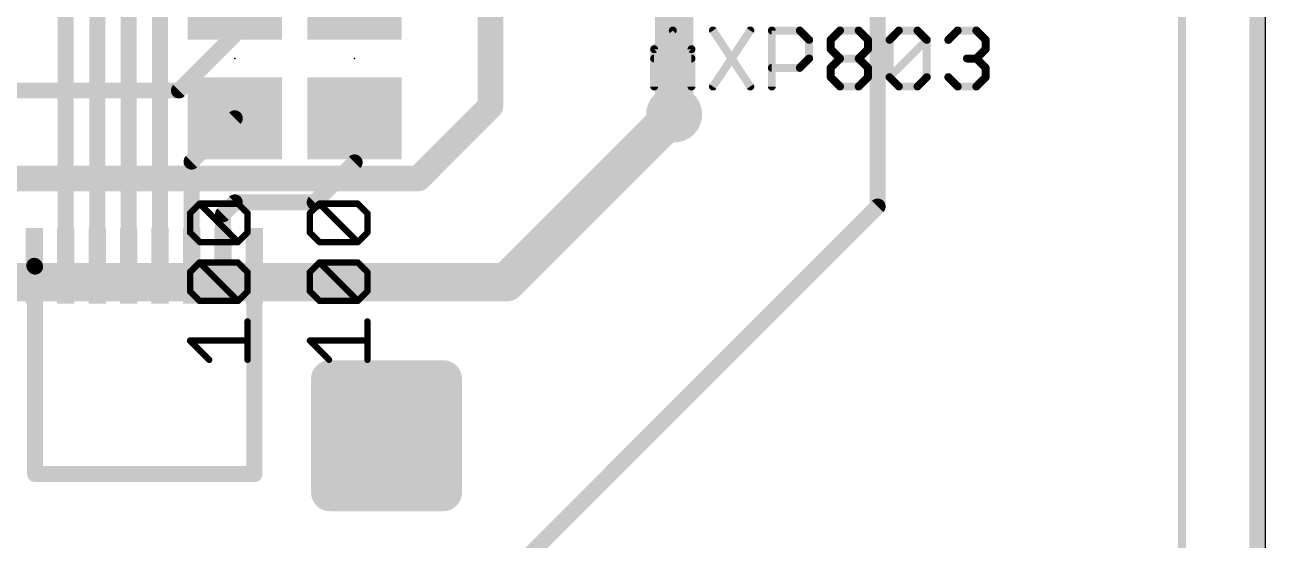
# Model space of a CAD drawing. Extents: x 0 to 56.8, y -6.3 to 91.2.
# Drawn here: x 36.79 to 56.52, y 26.76 to 34.95 of the extents above; entities that cross this region are included whole.
import ezdxf

# ---------------------------------------------------------------- set-up
doc = ezdxf.new("R2010")
doc.units = 0
for name, color, linetype in [('1', 12, 'CONTINUOUS'), ('16', 132, 'CONTINUOUS'), ('18', 110, 'CONTINUOUS'), ('20', 4, 'CONTINUOUS'), ('22', 6, 'CONTINUOUS'), ('23', 53, 'CONTINUOUS'), ('27', 253, 'CONTINUOUS')]:
    doc.layers.add(name, color=color, linetype=linetype)

# ---------------------------------------------------------------- blocks, each defined once
blk = doc.blocks.new('RECT')
blk.add_solid([(-0.5, -0.5), (0.5, -0.5), (-0.5, 0.5), (0.5, 0.5)])
blk = doc.blocks.new('RECT384000X384000R25')
at = {"const_width": 0.3}
blk.add_lwpolyline([(1.05, -0.9), (1.05, 0.9, 0.4142), (0.9, 1.05), (-0.9, 1.05, 0.4142), (-1.05, 0.9), (-1.05, -0.9, 0.4142), (-0.9, -1.05), (0.9, -1.05, 0.4142)], format="xyb", close=True, dxfattribs=at)
blk.add_solid([(-0.9254, -0.9254), (0.9254, -0.9254), (-0.9254, 0.9254), (0.9254, 0.9254)])
blk = doc.blocks.new('ROUNDV')
at = {"const_width": 0.5}
blk.add_lwpolyline([(0, -0.25, 1), (0, 0.25, 1), (0, -0.25)], format="xyb", dxfattribs=at)

msp = doc.modelspace()

# ---------------------------------------------------------------- linework, layer by layer
at = {"layer": '1'}
for points, const_width in [([(56.388, 85.09), (56.388, 0)], 0.254), ([(37.444, 37.105), (37.444, 31.123)], 0.254), ([(47.117, 33.528), (47.117, 36.83)], 0.6096), ([(37.944, 36.801), (37.944, 31.123)], 0.254), ([(38.444, 36.539), (38.444, 31.123)], 0.254), ([(38.944, 36.277), (38.944, 31.123)], 0.254), ([(50.353, 32.065), (50.353, 35.857)], 0.254), ([(39.444, 32.779), (40.132, 33.467)], 0.254), ([(42.037, 32.766), (42.037, 33.467)], 0.254), ([(39.444, 31.123), (39.444, 32.779)], 0.254), ([(41.402, 32.131), (42.037, 32.766)], 0.254), ([(39.944, 31.943), (40.132, 32.131)], 0.254), ([(40.132, 32.131), (41.402, 32.131)], 0.254), ([(50.353, 32.065), (43.688, 25.4)], 0.254), ([(39.944, 31.123), (39.944, 31.943)], 0.254), ([(36.944, 31.123), (36.957, 31.11)], 0.254), ([(36.957, 31.11), (36.957, 29.869)], 0.254), ([(40.444, 31.123), (40.444, 27.813)], 0.254), ([(36.957, 29.591), (36.957, 29.869)], 0.254), ([(36.957, 27.813), (36.957, 29.591)], 0.254), ([(40.444, 27.813), (36.957, 27.813)], 0.254)]:
    msp.add_lwpolyline(points, dxfattribs=dict(at, const_width=const_width))
for points, const_width in [([(40.1769, 33.4221, 1), (40.0871, 33.5119)], 0.127), ([(42.1005, 33.467, 1), (41.9735, 33.467)], 0.127), ([(46.9646, 33.528, 1), (47.2694, 33.528)], 0.3048), ([(39.5075, 32.779, 1), (39.3805, 32.779)], 0.127), ([(39.3991, 32.8239, 1), (39.4889, 32.7341)], 0.127), ([(41.9735, 32.766, 1), (42.1005, 32.766)], 0.127), ([(42.0819, 32.7211, 1), (41.9921, 32.8109)], 0.127), ([(40.132, 32.1945, 1), (40.132, 32.0675)], 0.127), ([(40.1769, 32.0861, 1), (40.0871, 32.1759)], 0.127), ([(41.3571, 32.1759, 1), (41.4469, 32.0861)], 0.127), ([(41.402, 32.0675, 1), (41.402, 32.1945)], 0.127), ([(50.3979, 32.0201, 1), (50.3081, 32.1099)], 0.127), ([(40.0075, 31.943, 1), (39.8805, 31.943)], 0.127), ([(39.8991, 31.9879, 1), (39.9889, 31.8981)], 0.127), ([(50.2895, 32.065, 1), (50.4165, 32.065)], 0.127), ([(36.9889, 31.1679, 1), (36.8991, 31.0781)], 0.127), ([(37.0205, 31.11, 1), (36.8935, 31.11)], 0.127), ([(36.9121, 31.0651, 1), (37.0019, 31.1549)], 0.127), ([(37.3805, 31.123, 1), (37.5075, 31.123)], 0.127), ([(37.8805, 31.123, 1), (38.0075, 31.123)], 0.127), ([(38.3805, 31.123, 1), (38.5075, 31.123)], 0.127), ([(38.8805, 31.123, 1), (39.0075, 31.123)], 0.127), ([(39.3805, 31.123, 1), (39.5075, 31.123)], 0.127), ([(39.8805, 31.123, 1), (40.0075, 31.123)], 0.127), ([(40.5075, 31.123, 1), (40.3805, 31.123)], 0.127), ([(37.0205, 29.869, 1), (36.8935, 29.869)], 0.127), ([(36.8935, 29.869, 1), (37.0205, 29.869)], 0.127), ([(37.0205, 29.591, 1), (36.8935, 29.591)], 0.127), ([(36.8935, 29.591, 1), (37.0205, 29.591)], 0.127), ([(36.957, 27.8765, 1), (36.957, 27.7495)], 0.127), ([(36.8935, 27.813, 1), (37.0205, 27.813)], 0.127), ([(40.3805, 27.813, 1), (40.5075, 27.813)], 0.127), ([(40.444, 27.7495, 1), (40.444, 27.8765)], 0.127)]:
    msp.add_lwpolyline(points, format="xyb", dxfattribs=dict(at, const_width=const_width))
at = {"layer": '16'}
for points, const_width in [([(56.388, 85.09), (56.388, 0)], 0.254), ([(39.243, 33.909), (43.434, 38.1)], 0.254), ([(44.196, 33.655), (44.196, 35.433)], 0.4064), ([(31.115, 33.909), (39.243, 33.909)], 0.254), ([(43.053, 32.512), (44.196, 33.655)], 0.4064), ([(47.117, 33.528), (44.45, 30.861)], 0.6096), ([(25.908, 32.512), (43.053, 32.512)], 0.4064), ([(35.687, 30.861), (44.45, 30.861)], 0.6096)]:
    msp.add_lwpolyline(points, dxfattribs=dict(at, const_width=const_width))
for points, const_width in [([(39.1981, 33.9539, 1), (39.2879, 33.8641)], 0.127), ([(39.243, 33.8455, 1), (39.243, 33.9725)], 0.127), ([(44.0944, 33.655, 1), (44.2976, 33.655)], 0.2032), ([(44.2678, 33.5832, 1), (44.1242, 33.7268)], 0.2032), ([(47.2248, 33.4202, 1), (47.0092, 33.6358)], 0.3048), ([(42.9812, 32.5838, 1), (43.1248, 32.4402)], 0.2032), ([(43.053, 32.4104, 1), (43.053, 32.6136)], 0.2032), ([(44.45, 30.7086, 1), (44.45, 31.0134)], 0.3048), ([(44.3422, 30.9688, 1), (44.5578, 30.7532)], 0.3048)]:
    msp.add_lwpolyline(points, format="xyb", dxfattribs=dict(at, const_width=const_width))
at = {"layer": '20'}
msp.add_line((56.515, 88.646), (56.515, -3.81), dxfattribs=at)
at = {"layer": '22', "const_width": 0.127}
msp.add_lwpolyline([(55.194, 0.513), (55.194, 78.513)], dxfattribs=at)
at = {"layer": '23'}
for p in [(40.132, 34.417), (42.037, 34.417)]:
    msp.add_point(p, dxfattribs=at)
at = {"layer": '27'}
for points, const_width in [([(46.7995, 34.5657), (47.0961, 34.8623)], 0.127), ([(47.0961, 34.8623), (47.3927, 34.5657)], 0.127), ([(47.735, 34.8623), (48.3282, 33.9725)], 0.127), ([(48.3282, 34.8623), (47.735, 33.9725)], 0.127), ([(48.6705, 33.9725), (48.6705, 34.8623)], 0.127), ([(48.6705, 34.8623), (49.1154, 34.8623)], 0.127), ([(49.1154, 34.8623), (49.2637, 34.714)], 0.127), ([(49.6061, 34.714), (49.7543, 34.8623)], 0.127), ([(49.7543, 34.8623), (50.0509, 34.8623)], 0.127), ([(50.0509, 34.8623), (50.1992, 34.714)], 0.127), ([(50.5416, 34.714), (50.6899, 34.8623)], 0.127), ([(50.6899, 34.8623), (50.9865, 34.8623)], 0.127), ([(50.9865, 34.8623), (51.1347, 34.714)], 0.127), ([(51.4771, 34.714), (51.6254, 34.8623)], 0.127), ([(51.6254, 34.8623), (51.922, 34.8623)], 0.127), ([(51.922, 34.8623), (52.0703, 34.714)], 0.127), ([(49.2637, 34.714), (49.2637, 34.4174)], 0.127), ([(49.6061, 34.5657), (49.6061, 34.714)], 0.127), ([(50.1992, 34.714), (50.1992, 34.5657)], 0.127), ([(50.5416, 34.1208), (50.5416, 34.714)], 0.127), ([(50.5416, 34.1208), (51.1347, 34.714)], 0.127), ([(51.1347, 34.714), (51.1347, 34.1208)], 0.127), ([(52.0703, 34.714), (52.0703, 34.5657)], 0.127), ([(46.7995, 33.9725), (46.7995, 34.5657)], 0.127), ([(47.3927, 34.5657), (47.3927, 33.9725)], 0.127), ([(49.7543, 34.4174), (49.6061, 34.5657)], 0.127), ([(50.1992, 34.5657), (50.0509, 34.4174)], 0.127), ([(52.0703, 34.5657), (51.922, 34.4174)], 0.127), ([(46.7995, 34.4174), (47.3927, 34.4174)], 0.127), ([(49.1154, 34.2691), (48.6705, 34.2691)], 0.127), ([(49.2637, 34.4174), (49.1154, 34.2691)], 0.127), ([(49.6061, 34.2691), (49.7543, 34.4174)], 0.127), ([(49.6061, 34.1208), (49.6061, 34.2691)], 0.127), ([(49.7543, 34.4174), (50.0509, 34.4174)], 0.127), ([(50.0509, 34.4174), (50.1992, 34.2691)], 0.127), ([(50.1992, 34.2691), (50.1992, 34.1208)], 0.127), ([(51.922, 34.4174), (51.7737, 34.4174)], 0.127), ([(51.922, 34.4174), (52.0703, 34.2691)], 0.127), ([(52.0703, 34.2691), (52.0703, 34.1208)], 0.127), ([(49.7543, 33.9725), (49.6061, 34.1208)], 0.127), ([(50.1992, 34.1208), (50.0509, 33.9725)], 0.127), ([(50.6899, 33.9725), (50.5416, 34.1208)], 0.127), ([(51.1347, 34.1208), (50.9865, 33.9725)], 0.127), ([(51.6254, 33.9725), (51.4771, 34.1208)], 0.127), ([(52.0703, 34.1208), (51.922, 33.9725)], 0.127), ([(50.0509, 33.9725), (49.7543, 33.9725)], 0.127), ([(50.9865, 33.9725), (50.6899, 33.9725)], 0.127), ([(51.922, 33.9725), (51.6254, 33.9725)], 0.127), ([(39.42, 31.9579), (39.5725, 32.1104)], 0.1016), ([(39.5725, 32.1104), (40.1827, 32.1104)], 0.1016), ([(40.1827, 31.5003), (39.5725, 32.1104)], 0.1016), ([(40.1827, 32.1104), (40.3352, 31.9579)], 0.1016), ([(41.325, 31.9579), (41.4776, 32.1104)], 0.1016), ([(41.4776, 32.1104), (42.0877, 32.1104)], 0.1016), ([(42.0877, 31.5003), (41.4776, 32.1104)], 0.1016), ([(42.0877, 32.1104), (42.2402, 31.9579)], 0.1016), ([(39.42, 31.6528), (39.42, 31.9579)], 0.1016), ([(40.3352, 31.9579), (40.3352, 31.6528)], 0.1016), ([(41.325, 31.6528), (41.325, 31.9579)], 0.1016), ([(42.2402, 31.9579), (42.2402, 31.6528)], 0.1016), ([(39.5725, 31.5003), (39.42, 31.6528)], 0.1016), ([(40.3352, 31.6528), (40.1827, 31.5003)], 0.1016), ([(41.4776, 31.5003), (41.325, 31.6528)], 0.1016), ([(42.2402, 31.6528), (42.0877, 31.5003)], 0.1016), ([(40.1827, 31.5003), (39.5725, 31.5003)], 0.1016), ([(42.0877, 31.5003), (41.4776, 31.5003)], 0.1016), ([(39.42, 31.0224), (39.5725, 31.1749)], 0.1016), ([(39.5725, 31.1749), (40.1827, 31.1749)], 0.1016), ([(40.1827, 30.5648), (39.5725, 31.1749)], 0.1016), ([(40.1827, 31.1749), (40.3352, 31.0224)], 0.1016), ([(41.325, 31.0224), (41.4776, 31.1749)], 0.1016), ([(41.4776, 31.1749), (42.0877, 31.1749)], 0.1016), ([(42.0877, 30.5648), (41.4776, 31.1749)], 0.1016), ([(42.0877, 31.1749), (42.2402, 31.0224)], 0.1016), ([(39.42, 30.7173), (39.42, 31.0224)], 0.1016), ([(40.3352, 31.0224), (40.3352, 30.7173)], 0.1016), ([(41.325, 30.7173), (41.325, 31.0224)], 0.1016), ([(42.2402, 31.0224), (42.2402, 30.7173)], 0.1016), ([(39.5725, 30.5648), (39.42, 30.7173)], 0.1016), ([(40.3352, 30.7173), (40.1827, 30.5648)], 0.1016), ([(41.4776, 30.5648), (41.325, 30.7173)], 0.1016), ([(42.2402, 30.7173), (42.0877, 30.5648)], 0.1016), ([(40.1827, 30.5648), (39.5725, 30.5648)], 0.1016), ([(42.0877, 30.5648), (41.4776, 30.5648)], 0.1016), ([(40.3352, 29.6292), (40.3352, 30.2394)], 0.1016), ([(42.2402, 29.6292), (42.2402, 30.2394)], 0.1016), ([(39.7251, 29.6292), (39.42, 29.9343)], 0.1016), ([(39.42, 29.9343), (40.3352, 29.9343)], 0.1016), ([(41.6301, 29.6292), (41.325, 29.9343)], 0.1016), ([(41.325, 29.9343), (42.2402, 29.9343)], 0.1016)]:
    msp.add_lwpolyline(points, dxfattribs=dict(at, const_width=const_width))
for points, const_width in [([(47.1185, 34.8847, 1), (47.0736, 34.8398)], 0.0635), ([(47.1185, 34.8398, 1), (47.0736, 34.8847)], 0.0635), ([(47.7614, 34.8799, 1), (47.7086, 34.8446)], 0.0635), ([(48.3546, 34.8446, 1), (48.3018, 34.8799)], 0.0635), ([(48.6705, 34.894, 1), (48.6705, 34.8305)], 0.0635), ([(48.7023, 34.8623, 1), (48.6388, 34.8623)], 0.0635), ([(49.1379, 34.8847, 1), (49.093, 34.8398)], 0.0635), ([(49.1154, 34.8305, 1), (49.1154, 34.894)], 0.0635), ([(49.7543, 34.894, 1), (49.7543, 34.8305)], 0.0635), ([(49.7768, 34.8398, 1), (49.7319, 34.8847)], 0.0635), ([(50.0734, 34.8847, 1), (50.0285, 34.8398)], 0.0635), ([(50.0509, 34.8305, 1), (50.0509, 34.894)], 0.0635), ([(50.6899, 34.894, 1), (50.6899, 34.8305)], 0.0635), ([(50.7123, 34.8398, 1), (50.6674, 34.8847)], 0.0635), ([(51.0089, 34.8847, 1), (50.964, 34.8398)], 0.0635), ([(50.9865, 34.8305, 1), (50.9865, 34.894)], 0.0635), ([(51.6254, 34.894, 1), (51.6254, 34.8305)], 0.0635), ([(51.6478, 34.8398, 1), (51.6029, 34.8847)], 0.0635), ([(51.9444, 34.8847, 1), (51.8995, 34.8398)], 0.0635), ([(51.922, 34.8305, 1), (51.922, 34.894)], 0.0635), ([(49.2955, 34.714, 1), (49.232, 34.714)], 0.0635), ([(49.2413, 34.6915, 1), (49.2862, 34.7364)], 0.0635), ([(49.6378, 34.714, 1), (49.5743, 34.714)], 0.0635), ([(49.5836, 34.7364, 1), (49.6285, 34.6915)], 0.0635), ([(50.231, 34.714, 1), (50.1675, 34.714)], 0.0635), ([(50.1768, 34.6915, 1), (50.2217, 34.7364)], 0.0635), ([(50.5733, 34.714, 1), (50.5098, 34.714)], 0.0635), ([(50.5191, 34.7364, 1), (50.564, 34.6915)], 0.0635), ([(51.1665, 34.714, 1), (51.103, 34.714)], 0.0635), ([(51.1572, 34.6915, 1), (51.1123, 34.7364)], 0.0635), ([(51.1123, 34.6915, 1), (51.1572, 34.7364)], 0.0635), ([(51.4546, 34.7364, 1), (51.4995, 34.6915)], 0.0635), ([(52.102, 34.714, 1), (52.0385, 34.714)], 0.0635), ([(52.0478, 34.6915, 1), (52.0927, 34.7364)], 0.0635), ([(46.8313, 34.5657, 1), (46.7677, 34.5657)], 0.0635), ([(46.777, 34.5881, 1), (46.822, 34.5432)], 0.0635), ([(47.4244, 34.5657, 1), (47.3609, 34.5657)], 0.0635), ([(47.3702, 34.5432, 1), (47.4151, 34.5881)], 0.0635), ([(49.5743, 34.5657, 1), (49.6378, 34.5657)], 0.0635), ([(49.6285, 34.5881, 1), (49.5836, 34.5432)], 0.0635), ([(50.1675, 34.5657, 1), (50.231, 34.5657)], 0.0635), ([(50.2217, 34.5432, 1), (50.1768, 34.5881)], 0.0635), ([(52.0385, 34.5657, 1), (52.102, 34.5657)], 0.0635), ([(52.0927, 34.5432, 1), (52.0478, 34.5881)], 0.0635), ([(46.7995, 34.4491, 1), (46.7995, 34.3856)], 0.0635), ([(47.3927, 34.3856, 1), (47.3927, 34.4491)], 0.0635), ([(48.6705, 34.3008, 1), (48.6705, 34.2373)], 0.0635), ([(49.093, 34.2915, 1), (49.1379, 34.2466)], 0.0635), ([(49.1154, 34.2373, 1), (49.1154, 34.3008)], 0.0635), ([(49.232, 34.4174, 1), (49.2955, 34.4174)], 0.0635), ([(49.2862, 34.3949, 1), (49.2413, 34.4398)], 0.0635), ([(49.6378, 34.2691, 1), (49.5743, 34.2691)], 0.0635), ([(49.5836, 34.2915, 1), (49.6285, 34.2466)], 0.0635), ([(49.7543, 34.4491, 1), (49.7543, 34.3856)], 0.0635), ([(49.7768, 34.3949, 1), (49.7319, 34.4398)], 0.0635), ([(49.7319, 34.3949, 1), (49.7768, 34.4398)], 0.0635), ([(50.0734, 34.4398, 1), (50.0285, 34.3949)], 0.0635), ([(50.0285, 34.4398, 1), (50.0734, 34.3949)], 0.0635), ([(50.0509, 34.3856, 1), (50.0509, 34.4491)], 0.0635), ([(50.231, 34.2691, 1), (50.1675, 34.2691)], 0.0635), ([(50.1768, 34.2466, 1), (50.2217, 34.2915)], 0.0635), ([(51.7737, 34.4491, 1), (51.7737, 34.3856)], 0.0635), ([(51.9444, 34.4398, 1), (51.8995, 34.3949)], 0.0635), ([(51.8995, 34.4398, 1), (51.9444, 34.3949)], 0.0635), ([(51.922, 34.3856, 1), (51.922, 34.4491)], 0.0635), ([(52.102, 34.2691, 1), (52.0385, 34.2691)], 0.0635), ([(52.0478, 34.2466, 1), (52.0927, 34.2915)], 0.0635), ([(49.5743, 34.1208, 1), (49.6378, 34.1208)], 0.0635), ([(49.6285, 34.1432, 1), (49.5836, 34.0983)], 0.0635), ([(50.1675, 34.1208, 1), (50.231, 34.1208)], 0.0635), ([(50.2217, 34.0983, 1), (50.1768, 34.1432)], 0.0635), ([(50.5098, 34.1208, 1), (50.5733, 34.1208)], 0.0635), ([(50.564, 34.1432, 1), (50.5191, 34.0983)], 0.0635), ([(50.5191, 34.1432, 1), (50.564, 34.0983)], 0.0635), ([(51.103, 34.1208, 1), (51.1665, 34.1208)], 0.0635), ([(51.1572, 34.0983, 1), (51.1123, 34.1432)], 0.0635), ([(51.4995, 34.1432, 1), (51.4546, 34.0983)], 0.0635), ([(52.0385, 34.1208, 1), (52.102, 34.1208)], 0.0635), ([(52.0927, 34.0983, 1), (52.0478, 34.1432)], 0.0635), ([(46.7677, 33.9725, 1), (46.8313, 33.9725)], 0.0635), ([(47.3609, 33.9725, 1), (47.4244, 33.9725)], 0.0635), ([(47.7086, 33.9901, 1), (47.7614, 33.9549)], 0.0635), ([(48.3018, 33.9549, 1), (48.3546, 33.9901)], 0.0635), ([(48.6388, 33.9725, 1), (48.7023, 33.9725)], 0.0635), ([(49.7543, 34.0043, 1), (49.7543, 33.9408)], 0.0635), ([(49.7319, 33.95, 1), (49.7768, 33.995)], 0.0635), ([(50.0285, 33.995, 1), (50.0734, 33.95)], 0.0635), ([(50.0509, 33.9408, 1), (50.0509, 34.0043)], 0.0635), ([(50.6899, 34.0043, 1), (50.6899, 33.9408)], 0.0635), ([(50.6674, 33.95, 1), (50.7123, 33.995)], 0.0635), ([(50.964, 33.995, 1), (51.0089, 33.95)], 0.0635), ([(50.9865, 33.9408, 1), (50.9865, 34.0043)], 0.0635), ([(51.6254, 34.0043, 1), (51.6254, 33.9408)], 0.0635), ([(51.6029, 33.95, 1), (51.6478, 33.995)], 0.0635), ([(51.8995, 33.995, 1), (51.9444, 33.95)], 0.0635), ([(51.922, 33.9408, 1), (51.922, 34.0043)], 0.0635), ([(39.5725, 32.1358, 1), (39.5725, 32.085)], 0.0508), ([(39.5905, 32.1284, 1), (39.5546, 32.0924)], 0.0508), ([(39.5905, 32.0924, 1), (39.5546, 32.1284)], 0.0508), ([(40.2006, 32.1284, 1), (40.1647, 32.0924)], 0.0508), ([(40.1827, 32.085, 1), (40.1827, 32.1358)], 0.0508), ([(41.4955, 32.1284, 1), (41.4596, 32.0924)], 0.0508), ([(41.4776, 32.1358, 1), (41.4776, 32.085)], 0.0508), ([(41.4955, 32.0924, 1), (41.4596, 32.1284)], 0.0508), ([(42.1056, 32.1284, 1), (42.0697, 32.0924)], 0.0508), ([(42.0877, 32.085, 1), (42.0877, 32.1358)], 0.0508), ([(39.4454, 31.9579, 1), (39.3946, 31.9579)], 0.0508), ([(39.4021, 31.9758, 1), (39.438, 31.9399)], 0.0508), ([(40.3606, 31.9579, 1), (40.3098, 31.9579)], 0.0508), ([(40.3172, 31.9399, 1), (40.3532, 31.9758)], 0.0508), ([(41.3504, 31.9579, 1), (41.2996, 31.9579)], 0.0508), ([(41.3071, 31.9758, 1), (41.343, 31.9399)], 0.0508), ([(42.2656, 31.9579, 1), (42.2148, 31.9579)], 0.0508), ([(42.2222, 31.9399, 1), (42.2582, 31.9758)], 0.0508), ([(39.438, 31.6708, 1), (39.4021, 31.6348)], 0.0508), ([(39.3946, 31.6528, 1), (39.4454, 31.6528)], 0.0508), ([(40.3098, 31.6528, 1), (40.3606, 31.6528)], 0.0508), ([(40.3532, 31.6348, 1), (40.3172, 31.6708)], 0.0508), ([(41.343, 31.6708, 1), (41.3071, 31.6348)], 0.0508), ([(41.2996, 31.6528, 1), (41.3504, 31.6528)], 0.0508), ([(42.2148, 31.6528, 1), (42.2656, 31.6528)], 0.0508), ([(42.2582, 31.6348, 1), (42.2222, 31.6708)], 0.0508), ([(39.5725, 31.5257, 1), (39.5725, 31.4749)], 0.0508), ([(39.5546, 31.4823, 1), (39.5905, 31.5182)], 0.0508), ([(40.1647, 31.5182, 1), (40.2006, 31.4823)], 0.0508), ([(40.1647, 31.4823, 1), (40.2006, 31.5182)], 0.0508), ([(40.1827, 31.4749, 1), (40.1827, 31.5257)], 0.0508), ([(41.4776, 31.5257, 1), (41.4776, 31.4749)], 0.0508), ([(41.4596, 31.4823, 1), (41.4955, 31.5182)], 0.0508), ([(42.0697, 31.5182, 1), (42.1056, 31.4823)], 0.0508), ([(42.0697, 31.4823, 1), (42.1056, 31.5182)], 0.0508), ([(42.0877, 31.4749, 1), (42.0877, 31.5257)], 0.0508), ([(39.5725, 31.2003, 1), (39.5725, 31.1495)], 0.0508), ([(39.5905, 31.1928, 1), (39.5546, 31.1569)], 0.0508), ([(39.5905, 31.1569, 1), (39.5546, 31.1928)], 0.0508), ([(40.2006, 31.1928, 1), (40.1647, 31.1569)], 0.0508), ([(40.1827, 31.1495, 1), (40.1827, 31.2003)], 0.0508), ([(41.4776, 31.2003, 1), (41.4776, 31.1495)], 0.0508), ([(41.4955, 31.1928, 1), (41.4596, 31.1569)], 0.0508), ([(41.4955, 31.1569, 1), (41.4596, 31.1928)], 0.0508), ([(42.1056, 31.1928, 1), (42.0697, 31.1569)], 0.0508), ([(42.0877, 31.1495, 1), (42.0877, 31.2003)], 0.0508), ([(39.4454, 31.0224, 1), (39.3946, 31.0224)], 0.0508), ([(39.4021, 31.0403, 1), (39.438, 31.0044)], 0.0508), ([(40.3606, 31.0224, 1), (40.3098, 31.0224)], 0.0508), ([(40.3172, 31.0044, 1), (40.3532, 31.0403)], 0.0508), ([(41.3504, 31.0224, 1), (41.2996, 31.0224)], 0.0508), ([(41.3071, 31.0403, 1), (41.343, 31.0044)], 0.0508), ([(42.2656, 31.0224, 1), (42.2148, 31.0224)], 0.0508), ([(42.2222, 31.0044, 1), (42.2582, 31.0403)], 0.0508), ([(39.438, 30.7353, 1), (39.4021, 30.6993)], 0.0508), ([(40.3532, 30.6993, 1), (40.3172, 30.7353)], 0.0508), ([(41.343, 30.7353, 1), (41.3071, 30.6993)], 0.0508), ([(42.2582, 30.6993, 1), (42.2222, 30.7353)], 0.0508), ([(39.3946, 30.7173, 1), (39.4454, 30.7173)], 0.0508), ([(39.5725, 30.5902, 1), (39.5725, 30.5394)], 0.0508), ([(39.5546, 30.5468, 1), (39.5905, 30.5827)], 0.0508), ([(40.1647, 30.5827, 1), (40.2006, 30.5468)], 0.0508), ([(40.1647, 30.5468, 1), (40.2006, 30.5827)], 0.0508), ([(40.1827, 30.5394, 1), (40.1827, 30.5902)], 0.0508), ([(40.3098, 30.7173, 1), (40.3606, 30.7173)], 0.0508), ([(41.2996, 30.7173, 1), (41.3504, 30.7173)], 0.0508), ([(41.4776, 30.5902, 1), (41.4776, 30.5394)], 0.0508), ([(41.4596, 30.5468, 1), (41.4955, 30.5827)], 0.0508), ([(42.0697, 30.5827, 1), (42.1056, 30.5468)], 0.0508), ([(42.0697, 30.5468, 1), (42.1056, 30.5827)], 0.0508), ([(42.0877, 30.5394, 1), (42.0877, 30.5902)], 0.0508), ([(42.2148, 30.7173, 1), (42.2656, 30.7173)], 0.0508), ([(40.3606, 30.2394, 1), (40.3098, 30.2394)], 0.0508), ([(42.2656, 30.2394, 1), (42.2148, 30.2394)], 0.0508), ([(39.438, 29.9523, 1), (39.4021, 29.9163)], 0.0508), ([(39.42, 29.9597, 1), (39.42, 29.9089)], 0.0508), ([(40.3352, 29.9089, 1), (40.3352, 29.9597)], 0.0508), ([(41.343, 29.9523, 1), (41.3071, 29.9163)], 0.0508), ([(41.325, 29.9597, 1), (41.325, 29.9089)], 0.0508), ([(42.2402, 29.9089, 1), (42.2402, 29.9597)], 0.0508), ([(39.7071, 29.6113, 1), (39.743, 29.6472)], 0.0508), ([(40.3098, 29.6292, 1), (40.3606, 29.6292)], 0.0508), ([(41.6121, 29.6113, 1), (41.648, 29.6472)], 0.0508), ([(42.2148, 29.6292, 1), (42.2656, 29.6292)], 0.0508)]:
    msp.add_lwpolyline(points, format="xyb", dxfattribs=dict(at, const_width=const_width))

# ---------------------------------------------------------------- block references
at = {"layer": '1', "xscale": 1.3, "yscale": 1.5, "rotation": 270}
for p in [(40.132, 35.367), (42.037, 35.367), (40.132, 33.467), (42.037, 33.467)]:
    msp.add_blockref('RECT', p, dxfattribs=at)
at = {"layer": '1', "xscale": 0.275, "yscale": 1.2}
for p in [(36.944, 31.123), (37.444, 31.123), (37.944, 31.123), (38.444, 31.123), (38.944, 31.123), (39.444, 31.123), (39.944, 31.123), (40.444, 31.123)]:
    msp.add_blockref('RECT', p, dxfattribs=at)
at = {"layer": '1'}
msp.add_blockref('RECT384000X384000R25', (42.544, 28.423), dxfattribs=at)
at = {"layer": '18', "xscale": 0.889, "yscale": 0.889}
msp.add_blockref('ROUNDV', (47.117, 33.528), dxfattribs=at)
msp.add_blockref('ROUNDV', (47.117, 33.528), dxfattribs=at)

doc.saveas('drawing.dxf')
